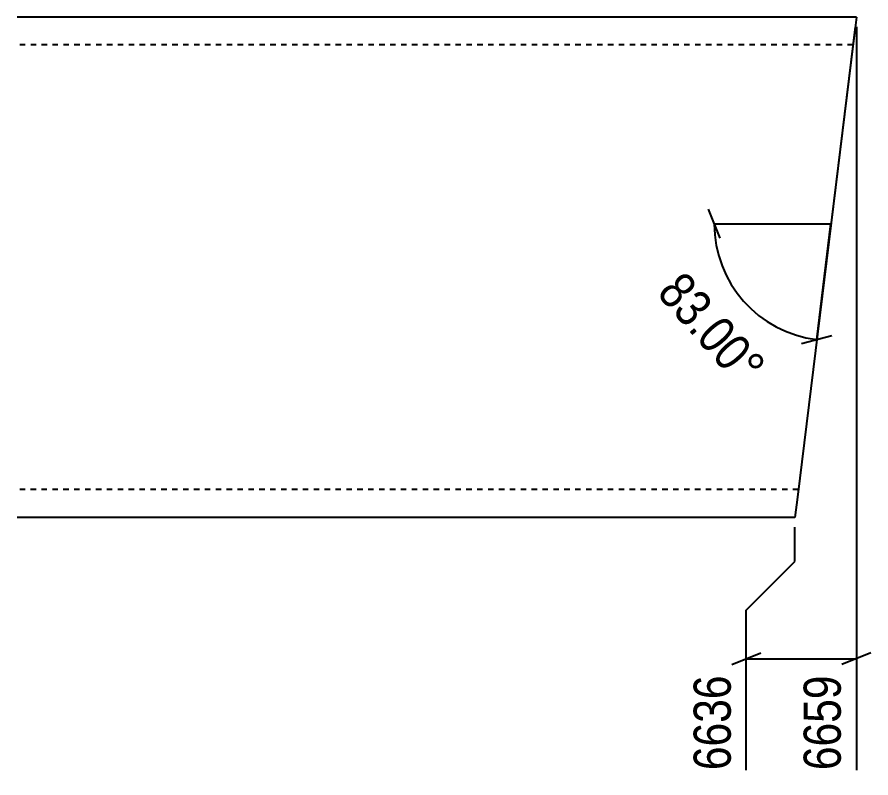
# Model space of a CAD drawing. Header units: millimetres. Extents: x 10 to 19605, y 8 to 304.
# Drawn here: x 6366.9 to 6674.3, y 7.7 to 281.4 of the extents above; entities that cross this region are included whole.
import ezdxf

# ---------------------------------------------------------------- set-up
doc = ezdxf.new("R2010")
doc.units = ezdxf.units.MM
doc.linetypes.add('DXK_LINE_DOT2', pattern=[3.9198, 1.9599, -1.9599])
doc.layers.add('MÅLSÆTNING', color=7, linetype='Continuous')
doc.layers.add('STÅL', color=7, linetype='Continuous')
doc.styles.add('Arial Narrow', font='ARIALN.TTF', dxfattribs={"height": 0.2})

msp = doc.modelspace()

# ---------------------------------------------------------------- linework, layer by layer
at = {"layer": 'MÅLSÆTNING', "color": 7, "linetype": 'Continuous'}
for p, q in [((6668.57, 277.94), (6654.75, 165.38)), ((6669, 277.91), (6669, 10.5)), ((6619.97, 201.82), (6615.77, 212.32)), ((6617.87, 207.07), (6659.87, 207.07)), ((6654.75, 165.38), (6659.87, 207.07)), ((6649.29, 163.94), (6660.22, 166.83)), ((6646.9, 85.58), (6646.9, 97.91)), ((6629.4, 68.08), (6646.9, 85.58)), ((6629.4, 10.5), (6629.4, 68.08)), ((6624.15, 48.48), (6634.65, 52.68)), ((6674.25, 52.68), (6663.75, 48.48)), ((6629.4, 50.58), (6669, 50.58))]:
    msp.add_line(p, q, dxfattribs=at)
msp.add_arc((6659.87, 207.07), 42, 180, 263, dxfattribs=at)
at = {"layer": 'STÅL', "color": 2, "linetype": 'Continuous'}
for p, q in [((6669, 281.41), (6366.9, 281.41)), ((6669, 281.41), (6667.11, 265.98)), ((6667.11, 265.98), (6647.8, 108.74)), ((6647.8, 108.74), (6646.9, 101.41)), ((6646.9, 101.41), (6366.9, 101.41))]:
    msp.add_line(p, q, dxfattribs=at)
at = {"layer": 'STÅL', "color": 7, "linetype": 'DXK_LINE_DOT2'}
for p, q in [((6667.77, 271.41), (6366.9, 271.41)), ((6648.13, 111.41), (6366.9, 111.41))]:
    msp.add_line(p, q, dxfattribs=at)

# ---------------------------------------------------------------- next in the draw order: wipeouts: each hides what was drawn before it
at = {"color": 0}
msp.add_wipeout([(6626.99, 143.61), (6641.67, 156.6), (6607.56, 195.15), (6592.88, 182.16)], dxfattribs=at).dxf.layer = 'MÅLSÆTNING'
at = {"color": 0, "linetype": 'Continuous'}
for points in [[(6626.6, 47.42), (6607, 47.42), (6607, 7.7), (6626.6, 7.7)], [(6666.2, 47.42), (6646.6, 47.42), (6646.6, 7.7), (6666.2, 7.7)]]:
    msp.add_wipeout(points, dxfattribs=at).dxf.layer = 'MÅLSÆTNING'

# ---------------------------------------------------------------- next in the draw order: texts
at = {"layer": 'MÅLSÆTNING', "color": 3, "style": 'Arial Narrow'}
msp.add_text('83.00°', height=13.362, rotation=-48.5009, dxfattribs=at).set_placement((6596.83, 181.92))
at = {"layer": 'MÅLSÆTNING', "color": 3, "linetype": 'Continuous', "style": 'Arial Narrow'}
for s, p in [('6636', (6623.8, 10.5)), ('6659', (6663.4, 10.5))]:
    msp.add_text(s, height=13.362, rotation=90.0002, dxfattribs=at).set_placement(p)

doc.saveas('drawing.dxf')
